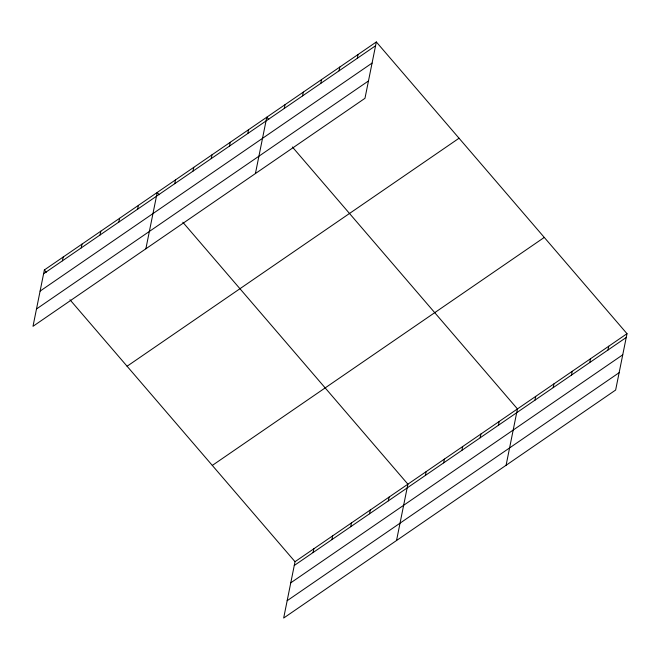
<?xml version="1.0" encoding="UTF-8"?>
<svg xmlns="http://www.w3.org/2000/svg" width="660" height="660" viewBox="0 0 660 660"><rect width="100%" height="100%" fill="white"/><g stroke="black" fill="none" stroke-linecap="round" stroke-linejoin="round"><path stroke-width="0.99" d="M376.332 41.959L44.36 269.965L33 326.312L364.972 98.307L376.332 41.959L627 333.688L615.64 390.035L283.668 618.04L295.028 561.693L627 333.688M62.411 260.832L63.17 257.045M81.221 247.912L81.988 244.126M100.031 234.993L100.799 231.206M118.841 222.073L119.608 218.287M137.66 209.154L138.418 205.367M145.868 248.787L157.228 192.448L159.2 194.733M174.727 183.694L175.494 179.908M192.984 171.146L193.751 167.368M211.241 158.606L212.008 154.819M229.507 146.066L230.266 142.28M247.764 133.526L248.523 129.739M255.42 173.547L266.78 117.2L268.752 119.493M284.278 108.446L285.046 104.659M302.536 95.906L303.303 92.119M320.793 83.366L321.56 79.579M339.058 70.826L339.817 67.04M357.316 58.286L358.075 54.499M313.071 552.56L313.838 548.773M331.889 539.641L332.648 535.854M350.699 526.721L351.458 522.934M369.509 513.802L370.276 510.015M388.319 500.882L389.087 497.095M396.536 540.515L407.897 484.176L182.837 222.247M425.395 475.414L426.154 471.628M443.652 462.874L444.411 459.088M461.909 450.334L462.677 446.548M480.166 437.794L480.934 434.008M498.424 425.255L499.191 421.468M506.088 465.275L517.448 408.928L292.388 146.999M534.946 400.174L535.706 396.388M553.204 387.635L553.963 383.848M571.461 375.094L572.228 371.308M589.718 362.554L590.486 358.768M607.976 350.014L608.743 346.228M43.601 273.751L375.573 45.746M40.103 291.101L372.075 63.088M36.498 308.971L368.47 80.957M127.083 366.242L459.055 138.229M212.305 465.424L544.277 237.418M294.261 565.48L626.233 337.474M290.763 582.83L622.743 354.816M287.166 600.699L619.138 372.685M44.36 269.965L46.332 272.258M69.968 299.764L295.028 561.693"/></g></svg>
